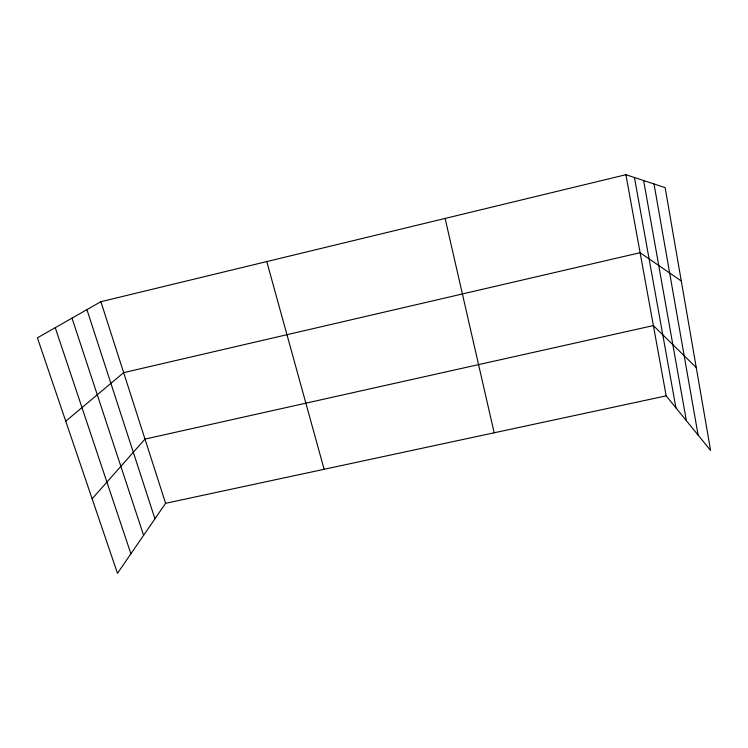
<?xml version="1.0" encoding="UTF-8"?>
<svg xmlns="http://www.w3.org/2000/svg" width="748" height="748" viewBox="0 0 748 748"><rect width="100%" height="100%" fill="white"/><g stroke="black" fill="none" stroke-linecap="round" stroke-linejoin="round"><path stroke-width="1.12" d="M666.178 395.87L165.598 503.31L117.483 573.295L37.4 337.825L100.896 301.696L625.908 174.705L665.14 187.645L710.6 450.455L666.178 395.87L625.908 174.705M92.144 498.785L144.99 439.095L653.378 325.586L696.266 367.567M65.759 421.199L123.663 372.635L640.11 252.693L681.288 280.986M55.24 327.68L130.9 553.772M72.014 318.134L143.597 535.316M86.936 309.644L154.939 518.813M100.896 301.696L165.598 503.31M266.774 261.576L324.118 469.286M445.116 218.435L494.176 432.793M634.454 177.528L675.93 407.856M643.635 180.558L686.365 420.675M654.023 183.98L698.108 435.102"/></g></svg>
